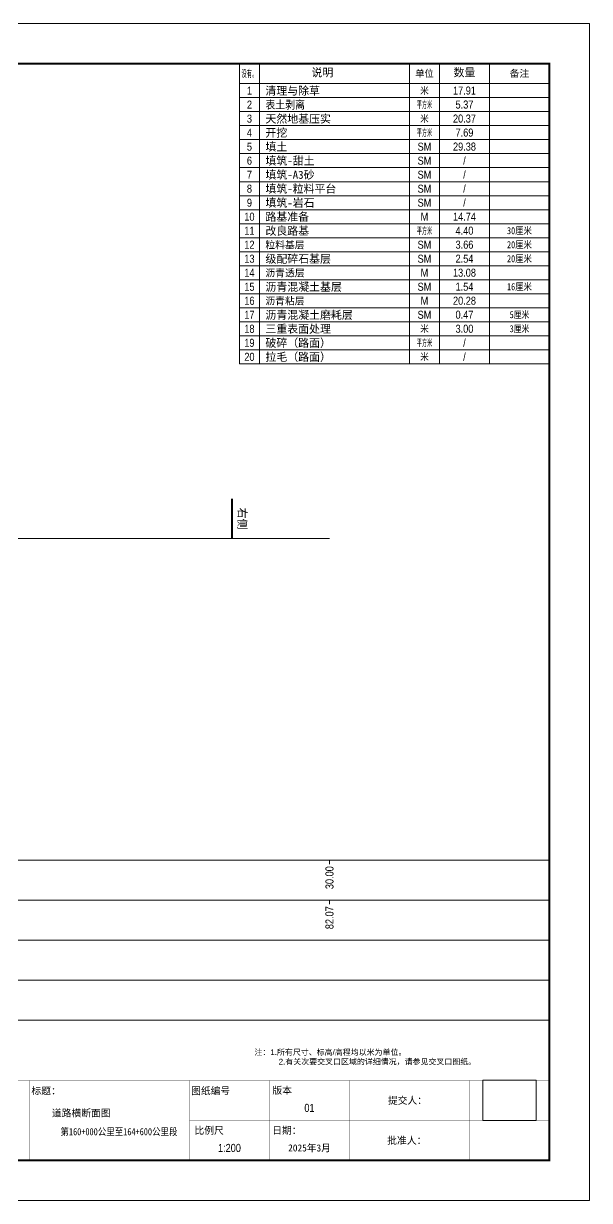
# Model space of a CAD drawing. Header units: millimetres. Extents: x 1890 to 1974, y 863 to 921.8.
# Drawn here: x 1945.7 to 1974, y 863 to 921.8 of the extents above; entities that cross this region are included whole.
import ezdxf
from ezdxf.enums import TextEntityAlignment as Align

# ---------------------------------------------------------------- set-up
doc = ezdxf.new("R2010")
doc.units = ezdxf.units.MM
for name, color, linetype, lineweight in [('图框', 1, 'Continuous', 9), ('地面线', 7, 'Continuous', 20), ('数据栏', 8, 'Continuous', 15), ('用地界', 30, 'Continuous', 9)]:
    doc.layers.add(name, color=color, linetype=linetype, lineweight=lineweight)
doc.styles.add('ARIAL', font='arial.ttf')
doc.styles.add('STYLE-ARIAL_NARROW', font='ARIALN.TTF')
doc.styles.add('TR_ZH_ARIAL_6e0fa556', font='simhei.ttf')
doc.styles.add('TR_ZH_STYLE_ARIAL_NARROW_f701ce31', font='simhei.ttf')
picture_1 = doc.add_image_def('image1.png', size_in_pixel=(320, 242))

# ---------------------------------------------------------------- blocks, each defined once
blk = doc.blocks.new('HDMD.HDM.LANM..N55横断面模板20250309')
at = {"layer": '数据栏', "color": 7, "linetype": 'Continuous', "lineweight": 0}
for p, q in [((-70, 0), (-62, 0)), ((-62, 0), (82, 0)), ((-66, -4), (82, -4)), ((-70, -8), (82, -8)), ((-66, -12), (82, -12)), ((-70, -16), (82, -16))]:
    blk.add_line(p, q, dxfattribs=at)
at = {"layer": '数据栏'}
blk.add_line((-61.4, 0), (-61.4, -16), dxfattribs=at)
at = {"layer": '数据栏', "color": 7, "linetype": 'Continuous', "lineweight": 0}
blk.add_lwpolyline([(-66, 0), (-66, -16)], dxfattribs=at)
for s, height, style, p in [('距离', 0.536, 'TR_ZH_STYLE_ARIAL_NARROW_f701ce31', (-65.6, -1.99)), ('NGL', 0.6, 'STYLE-ARIAL_NARROW', (-68.86, -3.98)), ('标高', 0.545, 'TR_ZH_STYLE_ARIAL_NARROW_f701ce31', (-65.6, -5.89)), ('距离', 0.536, 'TR_ZH_STYLE_ARIAL_NARROW_f701ce31', (-65.6, -10.09)), ('FRL', 0.6, 'STYLE-ARIAL_NARROW', (-68.86, -11.98)), ('标高', 0.545, 'TR_ZH_STYLE_ARIAL_NARROW_f701ce31', (-65.6, -13.9))]:
    blk.add_text(s, height=height, dxfattribs=dict(at, style=style)).set_placement(p, align=Align.MIDDLE_LEFT)
blk = doc.blocks.new('*U1')
at = {"color": 0, "linetype": 'ByBlock', "lineweight": 0}
blk.add_lwpolyline([(-16.2, 0), (14.8, 0)], dxfattribs=at)
blk = doc.blocks.new('*U2')
at = {"layer": '数据栏', "color": 0, "linetype": 'ByBlock', "lineweight": -2, "transparency": 16777216}
for p in [(0, 0), (0, -1.4), (0, -2.8), (0, -4.2), (0, -5.6), (0, -7), (0, -8.4), (0, -9.8), (0, -11.2), (0, -12.6), (0, -14), (0, -15.4), (0, -16.8), (0, -18.2), (0, -19.6), (0, -21), (0, -22.4), (0, -23.8), (0, -25.2), (0, -26.6), (0, -28)]:
    blk.add_blockref('*U1', p, dxfattribs=at)
blk = doc.blocks.new('HDMD.HDM.TK..N55横断面模板20250309')
at = {"layer": '图框', "color": 1, "linetype": 'Continuous'}
blk.add_lwpolyline([(-32.8, -13.6), (34.4, -13.6), (34.4, 33.44), (-32.8, 33.44)], close=True, dxfattribs=at)
at = {"layer": '图框', "color": 1, "linetype": 'Continuous', "const_width": 0.08}
blk.add_lwpolyline([(-28, -12), (32.8, -12), (32.8, 31.84), (-28, 31.84)], close=True, dxfattribs=at)
at = {"layer": '图框', "color": 0, "linetype": 'Continuous', "const_width": 0.016}
for points in [[(-28, -8.8), (32.8, -8.8)], [(12, -8.8), (12, -12)], [(18.4, -8.8), (18.4, -12)], [(21.6, -8.8), (21.6, -12)], [(24.8, -8.8), (24.8, -12)], [(29.6, -8.8), (29.6, -12)], [(18.4, -10.4), (32.8, -10.4)]]:
    blk.add_lwpolyline(points, dxfattribs=at)
at = {"layer": '图框', "color": 0, "style": 'TR_ZH_STYLE_ARIAL_NARROW_f701ce31'}
for s, height, p in [('标题：', 0.2811, (12.078, -9.36)), ('图纸编号', 0.2848, (18.472, -9.36)), ('道路横断面图', 0.286, (12.9, -10.248))]:
    blk.add_text(s, height=height, dxfattribs=at).set_placement(p)
for s, height, p in [('版本', 0.2799, (21.718, -9.2)), ('比例尺', 0.2872, (18.601, -10.8)), ('日期：', 0.286, (21.711, -10.8))]:
    blk.add_text(s, height=height, dxfattribs=at).set_placement(p, align=Align.MIDDLE_LEFT)
at = {"layer": '图框', "color": 0}
for s, height, style, p in [('01', 0.32, 'STYLE-ARIAL_NARROW', (23.2, -9.9)), ('提交人：', 0.2846, 'TR_ZH_ARIAL_6e0fa556', (27.119, -9.6)), ('批准人：', 0.2884, 'TR_ZH_ARIAL_6e0fa556', (27.093, -11.2))]:
    blk.add_text(s, height=height, dxfattribs=dict(at, style=style)).set_placement(p, align=Align.MIDDLE_CENTER)
at = {"layer": '图框', "color": 0, "style": 'TR_ZH_STYLE_ARIAL_NARROW_f701ce31', "width": 0.850236}
blk.add_text('第160+000公里至164+600公里段', height=0.2848, dxfattribs=at).set_placement((13.242, -10.993))
at = {"layer": '图框', "color": 0, "style": 'TR_ZH_STYLE_ARIAL_NARROW_f701ce31', "width": 0.970935}
blk.add_text('2025年3月', height=0.2834, dxfattribs=at).set_placement((23.2, -11.5), align=Align.MIDDLE_CENTER)
at = {"layer": '图框', "color": 7, "insert": (21, -7.56), "char_height": 0.22717, "width": 10.9788, "attachment_point": 1, "style": 'ARIAL'}
blk.add_mtext('\\pi-1.44,l1.44;注{\\fSimSun|b0|i0|c134|p2;：\\fArial|b0|i0|c238|p34;1.所有尺寸、标高/高程均以米为单位。\\P           2.有关次要交叉口区域的详细情况，请参见交叉口图纸。}', dxfattribs=at)
at = {"layer": '图框', "color": 7, "style": 'ARIAL'}
blk.add_attdef('milage', text='', height=0.7, dxfattribs=at).set_placement((0, 29.069), align=Align.MIDDLE_CENTER)
at = {"layer": '图框', "color": 0, "style": 'STYLE-ARIAL_NARROW'}
blk.add_attdef('SC', text='', height=0.32, dxfattribs=at).set_placement((20, -11.5), align=Align.MIDDLE_CENTER)

msp = doc.modelspace()

# ---------------------------------------------------------------- linework, layer by layer
at = {"layer": '地面线', "flags": 128}
msp.add_lwpolyline([(1901.035, 892.876), (1910.535, 892.876), (1911.035, 893.158), (1918.595, 893.308), (1924.973, 893.908), (1929.875, 896.058), (1931.035, 896.058), (1932.535, 896.108), (1939.775, 896.084), (1942.635, 896.092), (1961.035, 896.092)], dxfattribs=at)
at = {"layer": '数据栏', "lineweight": 0}
for p, q in [((1961.035, 880.025), (1961.035, 879.825)), ((1961.035, 878.025), (1961.035, 877.825))]:
    msp.add_line(p, q, dxfattribs=at)
for points in [[(1956.535, 919.825), (1956.535, 904.825)], [(1957.535, 919.825), (1957.535, 904.825)], [(1965.035, 919.825), (1965.035, 904.825)], [(1966.535, 919.825), (1966.535, 904.825)], [(1969.035, 919.825), (1969.035, 904.825)]]:
    msp.add_lwpolyline(points, dxfattribs=at)
at = {"layer": '数据栏', "linetype": 'ByBlock', "lineweight": 0}
msp.add_lwpolyline([(1956.535, 919.825), (1972.035, 919.825)], dxfattribs=at)
at = {"layer": '用地界', "const_width": 0.1}
msp.add_lwpolyline([(1956.155, 896.092), (1956.155, 898.092)], dxfattribs=at)

# ---------------------------------------------------------------- block references
at = {"layer": '图框', "color": 0, "lineweight": 0}
ref = msp.add_blockref('HDMD.HDM.TK..N55横断面模板20250309', (1931.035, 880.025), dxfattribs=dict(at, xscale=1.25, yscale=1.25, zscale=1.25))
ref.add_attrib('SC', '1:200', dxfattribs={"color": 0, "height": 0.4, "style": 'STYLE-ARIAL_NARROW'}).set_placement((1956.035, 865.65), align=Align.MIDDLE_CENTER)
at = {"layer": '数据栏', "lineweight": 0, "xscale": 0.5, "yscale": 0.5, "zscale": 0.5}
msp.add_blockref('*U2', (1964.635, 918.825), dxfattribs=at)
at = {"layer": '数据栏', "color": 3, "xscale": 0.5, "yscale": 0.5, "zscale": 0.5}
msp.add_blockref('HDMD.HDM.LANM..N55横断面模板20250309', (1931.035, 880.025), dxfattribs=at)

# ---------------------------------------------------------------- texts
at = {"layer": '数据栏', "linetype": 'ByBlock', "lineweight": 0, "style": 'TR_ZH_STYLE_ARIAL_NARROW_f701ce31'}
msp.add_text('说明', height=0.4, dxfattribs=at).set_placement((1960.139, 919.181))
at = {"layer": '数据栏', "linetype": 'ByBlock', "lineweight": 0}
for s, height, style, p in [('数量', 0.4, 'TR_ZH_STYLE_ARIAL_NARROW_f701ce31', (1967.785, 919.381)), ('备注', 0.3482, 'TR_ZH_STYLE_ARIAL_NARROW_f701ce31', (1970.535, 919.329)), ('1', 0.4, 'STYLE-ARIAL_NARROW', (1957.035, 918.475)), ('17.91', 0.4, 'STYLE-ARIAL_NARROW', (1967.785, 918.478)), ('2', 0.4, 'STYLE-ARIAL_NARROW', (1957.035, 917.775)), ('5.37', 0.4, 'STYLE-ARIAL_NARROW', (1967.785, 917.778)), ('3', 0.4, 'STYLE-ARIAL_NARROW', (1957.035, 917.075)), ('20.37', 0.4, 'STYLE-ARIAL_NARROW', (1967.785, 917.078)), ('4', 0.4, 'STYLE-ARIAL_NARROW', (1957.035, 916.375)), ('7.69', 0.4, 'STYLE-ARIAL_NARROW', (1967.785, 916.378)), ('5', 0.4, 'STYLE-ARIAL_NARROW', (1957.035, 915.675)), ('SM', 0.4, 'STYLE-ARIAL_NARROW', (1965.785, 915.675)), ('29.38', 0.4, 'STYLE-ARIAL_NARROW', (1967.785, 915.678)), ('6', 0.4, 'STYLE-ARIAL_NARROW', (1957.035, 914.975)), ('SM', 0.4, 'STYLE-ARIAL_NARROW', (1965.785, 914.975)), ('/', 0.4, 'STYLE-ARIAL_NARROW', (1967.785, 914.975)), ('7', 0.4, 'STYLE-ARIAL_NARROW', (1957.035, 914.275)), ('SM', 0.4, 'STYLE-ARIAL_NARROW', (1965.785, 914.275)), ('/', 0.4, 'STYLE-ARIAL_NARROW', (1967.785, 914.275)), ('8', 0.4, 'STYLE-ARIAL_NARROW', (1957.035, 913.575)), ('SM', 0.4, 'STYLE-ARIAL_NARROW', (1965.785, 913.575)), ('/', 0.4, 'STYLE-ARIAL_NARROW', (1967.785, 913.575)), ('9', 0.4, 'STYLE-ARIAL_NARROW', (1957.035, 912.875)), ('SM', 0.4, 'STYLE-ARIAL_NARROW', (1965.785, 912.875)), ('/', 0.4, 'STYLE-ARIAL_NARROW', (1967.785, 912.875)), ('10', 0.4, 'STYLE-ARIAL_NARROW', (1957.035, 912.175)), ('M', 0.4, 'STYLE-ARIAL_NARROW', (1965.785, 912.175)), ('14.74', 0.4, 'STYLE-ARIAL_NARROW', (1967.785, 912.175)), ('11', 0.4, 'STYLE-ARIAL_NARROW', (1957.035, 911.475)), ('4.40', 0.4, 'STYLE-ARIAL_NARROW', (1967.785, 911.478)), ('12', 0.4, 'STYLE-ARIAL_NARROW', (1957.035, 910.775)), ('SM', 0.4, 'STYLE-ARIAL_NARROW', (1965.785, 910.775)), ('3.66', 0.4, 'STYLE-ARIAL_NARROW', (1967.785, 910.778)), ('13', 0.4, 'STYLE-ARIAL_NARROW', (1957.035, 910.075)), ('SM', 0.4, 'STYLE-ARIAL_NARROW', (1965.785, 910.075)), ('2.54', 0.4, 'STYLE-ARIAL_NARROW', (1967.785, 910.078)), ('14', 0.4, 'STYLE-ARIAL_NARROW', (1957.035, 909.375)), ('M', 0.4, 'STYLE-ARIAL_NARROW', (1965.785, 909.375)), ('13.08', 0.4, 'STYLE-ARIAL_NARROW', (1967.785, 909.378)), ('15', 0.4, 'STYLE-ARIAL_NARROW', (1957.035, 908.675)), ('SM', 0.4, 'STYLE-ARIAL_NARROW', (1965.785, 908.675)), ('1.54', 0.4, 'STYLE-ARIAL_NARROW', (1967.785, 908.678)), ('16', 0.4, 'STYLE-ARIAL_NARROW', (1957.035, 907.975)), ('M', 0.4, 'STYLE-ARIAL_NARROW', (1965.785, 907.975)), ('20.28', 0.4, 'STYLE-ARIAL_NARROW', (1967.785, 907.978)), ('17', 0.4, 'STYLE-ARIAL_NARROW', (1957.035, 907.275)), ('SM', 0.4, 'STYLE-ARIAL_NARROW', (1965.785, 907.275)), ('0.47', 0.4, 'STYLE-ARIAL_NARROW', (1967.785, 907.278)), ('18', 0.4, 'STYLE-ARIAL_NARROW', (1957.035, 906.575)), ('3.00', 0.4, 'STYLE-ARIAL_NARROW', (1967.785, 906.578)), ('19', 0.4, 'STYLE-ARIAL_NARROW', (1957.035, 905.875)), ('/', 0.4, 'STYLE-ARIAL_NARROW', (1967.785, 905.875)), ('20', 0.4, 'STYLE-ARIAL_NARROW', (1957.035, 905.175)), ('/', 0.4, 'STYLE-ARIAL_NARROW', (1967.785, 905.178))]:
    msp.add_text(s, height=height, dxfattribs=dict(at, style=style)).set_placement(p, align=Align.MIDDLE_CENTER)
at = {"layer": '数据栏', "linetype": 'ByBlock', "lineweight": 0, "style": 'TR_ZH_STYLE_ARIAL_NARROW_f701ce31'}
for s, height, width, p in [('没有。', 0.3572, 0.532044, (1957.035, 919.329)), ('单位', 0.3529, 0.923112, (1965.785, 919.329)), ('米', 0.347, 0.879743, (1965.785, 918.475)), ('平方米', 0.3545, 0.516749, (1965.785, 917.775)), ('米', 0.347, 0.879743, (1965.785, 917.075)), ('平方米', 0.3545, 0.516749, (1965.785, 916.375)), ('平方米', 0.3545, 0.516749, (1965.785, 911.475)), ('30厘米', 0.3528, 0.846623, (1970.535, 911.478)), ('20厘米', 0.3528, 0.846623, (1970.535, 910.778)), ('20厘米', 0.3528, 0.846623, (1970.535, 910.078)), ('16厘米', 0.3528, 0.846623, (1970.535, 908.678)), ('5厘米', 0.3469, 0.798235, (1970.535, 907.281)), ('米', 0.347, 0.879743, (1965.785, 906.575)), ('3厘米', 0.3528, 0.784904, (1970.535, 906.578)), ('平方米', 0.3545, 0.516749, (1965.785, 905.875)), ('米', 0.347, 0.879743, (1965.785, 905.175))]:
    msp.add_text(s, height=height, dxfattribs=dict(at, width=width)).set_placement(p, align=Align.MIDDLE_CENTER)
for s, height, p in [('清理与除草', 0.4, (1957.835, 918.467)), ('天然地基压实', 0.4, (1957.835, 917.067)), ('开挖', 0.4, (1957.835, 916.367)), ('填土', 0.4, (1957.835, 915.667)), ('填筑-甜土', 0.4, (1957.835, 914.967)), ('填筑-A3砂', 0.4, (1957.835, 914.267)), ('填筑-粒料平台', 0.4, (1957.835, 913.567)), ('填筑-岩石', 0.4, (1957.835, 912.867)), ('路基准备', 0.4, (1957.835, 912.167)), ('改良路基', 0.4, (1957.835, 911.467)), ('粒料基层', 0.3575, (1957.835, 910.767)), ('级配碎石基层', 0.4, (1957.835, 910.067)), ('沥青透层', 0.359, (1957.835, 909.367)), ('沥青混凝土基层', 0.4, (1957.835, 908.667)), ('沥青粘层', 0.3575, (1957.835, 907.967)), ('沥青混凝土磨耗层', 0.4, (1957.835, 907.267)), ('三重表面处理', 0.4, (1957.835, 906.567)), ('破碎（路面）', 0.4, (1957.835, 905.867)), ('拉毛（路面）', 0.4, (1957.835, 905.167))]:
    msp.add_text(s, height=height, dxfattribs=at).set_placement(p, align=Align.MIDDLE_LEFT)
at = {"layer": '数据栏', "linetype": 'ByBlock', "lineweight": 0, "style": 'TR_ZH_STYLE_ARIAL_NARROW_f701ce31', "width": 0.903788}
msp.add_text('表土剥离', height=0.4, dxfattribs=at).set_placement((1957.835, 917.767), align=Align.MIDDLE_LEFT)
at = {"layer": '数据栏', "lineweight": 0, "style": 'STYLE-ARIAL_NARROW'}
for s, p in [('30.00', (1961.035, 879.725)), ('82.07', (1961.035, 877.725))]:
    msp.add_text(s, height=0.4, rotation=90, dxfattribs=at).set_placement(p, align=Align.MIDDLE_RIGHT)
at = {"layer": '用地界', "style": 'TR_ZH_STYLE_ARIAL_NARROW_f701ce31'}
msp.add_text('右侧', height=0.4, rotation=270, dxfattribs=at).set_placement((1956.355, 897.092), align=Align.BOTTOM_CENTER)

# ---------------------------------------------------------------- pictures from other files: only their frames are drawn
at = {"layer": '数据栏'}
image = msp.add_image(picture_1, insert=(1968.702, 867.025), size_in_units=(2.661, 2.012), dxfattribs=at)
image.dxf.flags = 7

doc.saveas('drawing.dxf')
